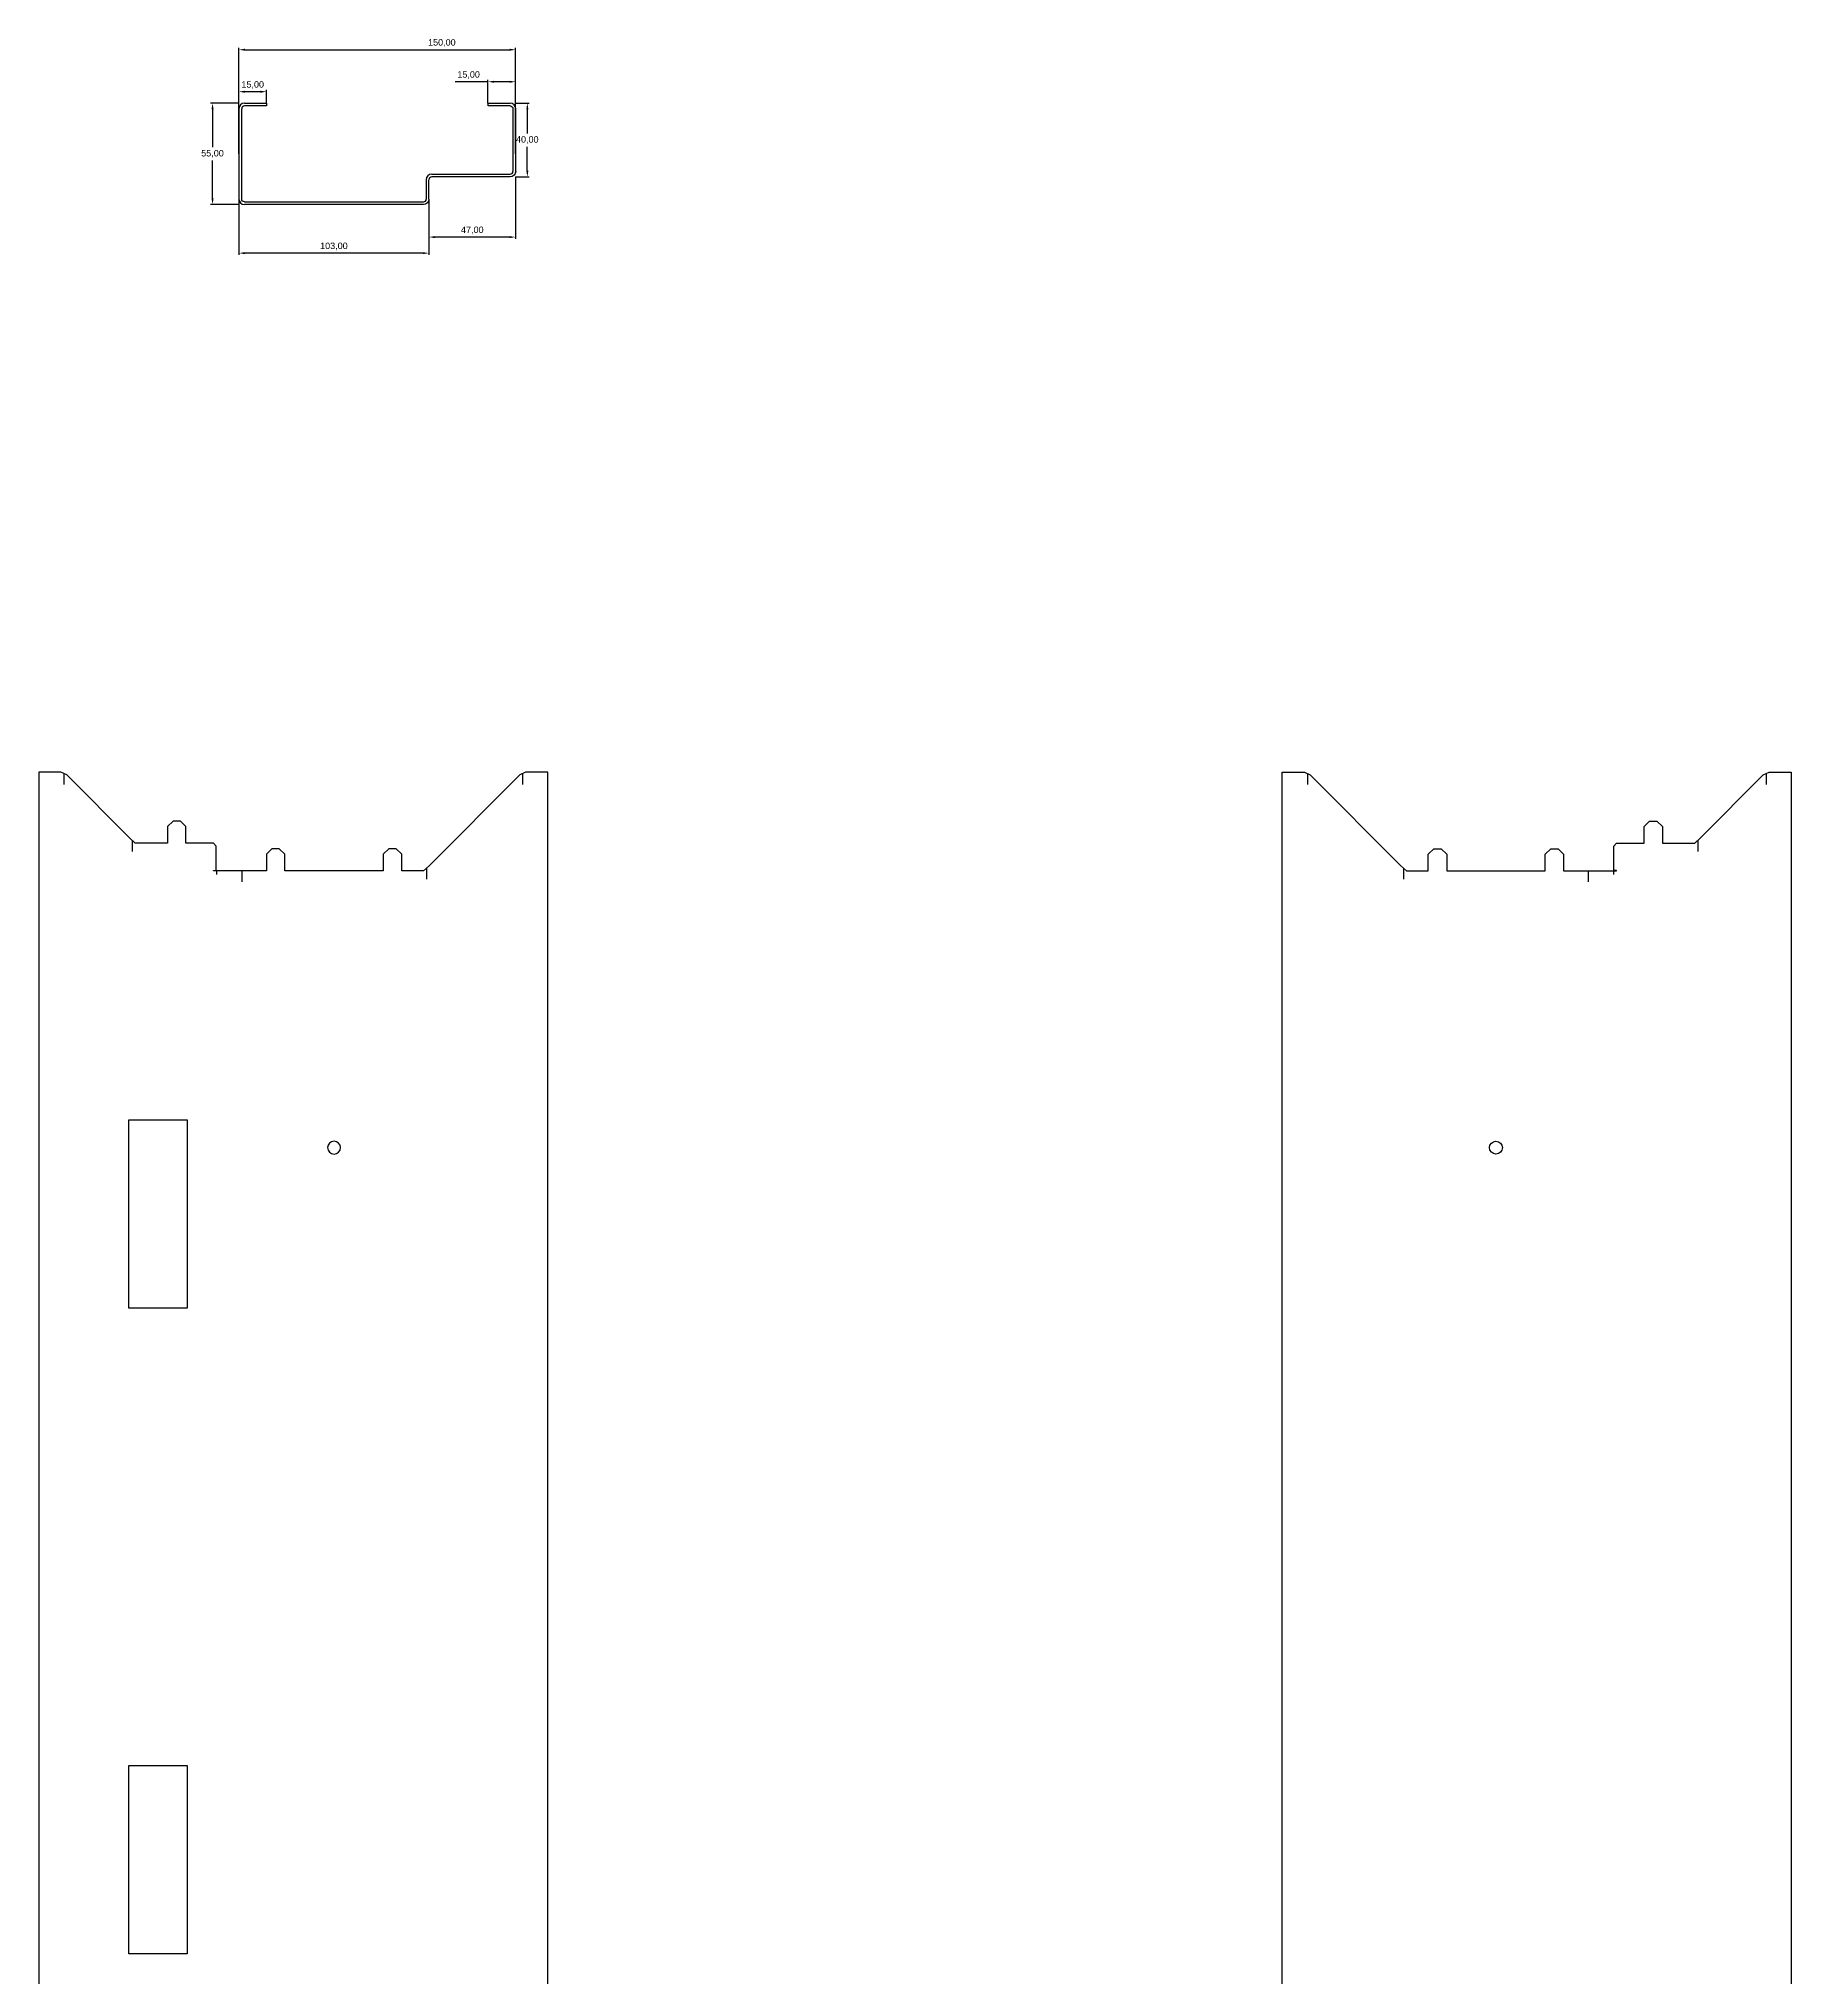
# Model space of a CAD drawing. Header units: inches. Extents: x 5815 to 7373, y 14 to 2510.
# Drawn here: x 5815 to 6764, y 1459 to 2510 of the extents above; entities that cross this region are included whole.
import ezdxf

# ---------------------------------------------------------------- set-up
doc = ezdxf.new("R2010")
doc.units = ezdxf.units.IN
doc.header["$MEASUREMENT"] = 0
doc.linetypes.add('CENTERX2', pattern=[20.32, 12.7, -2.54, 2.54, -2.54])
doc.layers.add('A-DIMS-INSD', color=7, linetype='Continuous')
doc.styles.get("Standard").update_dxf_attribs({"font": 'arial.ttf'})
doc.dimstyles.new('ISO-25', dxfattribs={"dimtxt": 2.5, "dimasz": 2.5, "dimexe": 1.25, "dimexo": 0.625, "dimtad": 1, "dimtxsty": 'Standard', "dimcen": 2.5, "dimadec": 0, "dimazin": 0, "dimtfac": 1, "dimtmove": 0, "dimatfit": 3, "dimfxl": 1, "dimarcsym": 0})

# ---------------------------------------------------------------- blocks, each defined once
blk = doc.blocks.new('*D1')
at = {"layer": 'A-DIMS-INSD', "color": 0, "lineweight": -2, "transparency": 16777216}
for p, q in [((5923, 2475.3), (5907.7, 2475.3)), ((5908.7, 2472), (5908.7, 2451.4)), ((5908.7, 2423.6), (5908.7, 2444.1)), ((5923, 2420.3), (5907.7, 2420.3))]:
    blk.add_line(p, q, dxfattribs=at)
at = {"layer": 'A-DIMS-INSD', "color": 0, "transparency": 16777216}
for points in [[(5908.2, 2472), (5909.3, 2472), (5908.7, 2475.3)], [(5908.2, 2423.6), (5909.3, 2423.6), (5908.7, 2420.3)]]:
    blk.add_solid(points, dxfattribs=at)
at = {"layer": 'Defpoints', "color": 0, "transparency": 16777216}
for p in [(5923, 2475.3), (5908.7, 2420.3), (5923, 2420.3)]:
    blk.add_point(p, dxfattribs=at)
at = {"layer": 'A-DIMS-INSD', "color": 0, "transparency": 16777216, "insert": (5908.7, 2447.8), "char_height": 3.5, "attachment_point": 5}
blk.add_mtext('55,00', dxfattribs=at)
blk = doc.blocks.new('*D2')
at = {"layer": 'A-DIMS-INSD', "color": 0, "lineweight": -2, "transparency": 16777216}
for p, q in [((6073, 2435.3), (6073, 2401.7)), ((6026, 2423.3), (6026, 2401.7)), ((6069.7, 2402.7), (6029.3, 2402.7))]:
    blk.add_line(p, q, dxfattribs=at)
at = {"layer": 'A-DIMS-INSD', "color": 0, "transparency": 16777216}
for points in [[(6029.3, 2403.2), (6029.3, 2402.1), (6026, 2402.7)], [(6069.7, 2403.2), (6069.7, 2402.1), (6073, 2402.7)]]:
    blk.add_solid(points, dxfattribs=at)
at = {"layer": 'Defpoints', "color": 0, "transparency": 16777216}
for p in [(6073, 2435.3), (6026, 2423.3), (6026, 2402.7)]:
    blk.add_point(p, dxfattribs=at)
at = {"layer": 'A-DIMS-INSD', "color": 0, "transparency": 16777216, "insert": (6049.5, 2406.3), "char_height": 3.5, "attachment_point": 5}
blk.add_mtext('47,00', dxfattribs=at)
blk = doc.blocks.new('*D3')
at = {"layer": 'A-DIMS-INSD', "color": 0, "lineweight": -2, "transparency": 16777216}
for p, q in [((5923, 2423.3), (5923, 2393)), ((6026, 2423.3), (6026, 2393)), ((6022.7, 2394), (5926.3, 2394))]:
    blk.add_line(p, q, dxfattribs=at)
at = {"layer": 'A-DIMS-INSD', "color": 0, "transparency": 16777216}
for points in [[(5926.3, 2394.5), (5926.3, 2393.4), (5923, 2394)], [(6022.7, 2394.5), (6022.7, 2393.4), (6026, 2394)]]:
    blk.add_solid(points, dxfattribs=at)
at = {"layer": 'Defpoints', "color": 0, "transparency": 16777216}
for p in [(5923, 2423.3), (6026, 2423.3), (5923, 2394)]:
    blk.add_point(p, dxfattribs=at)
at = {"layer": 'A-DIMS-INSD', "color": 0, "transparency": 16777216, "insert": (5974.5, 2397.6), "char_height": 3.5, "attachment_point": 5}
blk.add_mtext('103,00', dxfattribs=at)
blk = doc.blocks.new('*D4')
at = {"color": 0, "lineweight": -2, "transparency": 16777216}
for p, q in [((6058, 2486.9), (6040.2, 2486.9)), ((6058, 2475.3), (6058, 2487.9)), ((6069.7, 2486.9), (6061.3, 2486.9)), ((6073, 2475.3), (6073, 2487.9))]:
    blk.add_line(p, q, dxfattribs=at)
at = {"color": 0, "transparency": 16777216}
for points in [[(6061.3, 2487.4), (6061.3, 2486.3), (6058, 2486.9)], [(6069.7, 2487.4), (6069.7, 2486.3), (6073, 2486.9)]]:
    blk.add_solid(points, dxfattribs=at)
at = {"layer": 'Defpoints', "color": 0, "transparency": 16777216}
for p in [(6058, 2486.9), (6058, 2475.3), (6073, 2475.3)]:
    blk.add_point(p, dxfattribs=at)
at = {"color": 0, "transparency": 16777216, "insert": (6047.5, 2490.5), "char_height": 3.5, "attachment_point": 5}
blk.add_mtext('15,00', dxfattribs=at)
blk = doc.blocks.new('*D5')
at = {"color": 0, "lineweight": -2, "transparency": 16777216}
for p, q in [((5923, 2472.3), (5923, 2482.5)), ((5926.3, 2481.5), (5934.7, 2481.5)), ((5938, 2475.3), (5938, 2482.5))]:
    blk.add_line(p, q, dxfattribs=at)
at = {"color": 0, "transparency": 16777216}
for points in [[(5926.3, 2482), (5926.3, 2480.9), (5923, 2481.5)], [(5934.7, 2482), (5934.7, 2480.9), (5938, 2481.5)]]:
    blk.add_solid(points, dxfattribs=at)
at = {"layer": 'Defpoints', "color": 0, "transparency": 16777216}
for p in [(5938, 2481.5), (5923, 2472.3), (5938, 2475.3)]:
    blk.add_point(p, dxfattribs=at)
at = {"color": 0, "transparency": 16777216, "insert": (5930.5, 2485.1), "char_height": 3.5, "attachment_point": 5}
blk.add_mtext('15,00', dxfattribs=at)
blk = doc.blocks.new('*D6')
at = {"color": 0, "lineweight": -2, "transparency": 16777216}
for p, q in [((6073, 2475.3), (6080.3, 2475.3)), ((6079.3, 2472), (6079.3, 2458.9)), ((6079.3, 2438.6), (6079.3, 2451.6)), ((6073, 2435.3), (6080.3, 2435.3))]:
    blk.add_line(p, q, dxfattribs=at)
at = {"color": 0, "transparency": 16777216}
for points in [[(6078.8, 2472), (6079.9, 2472), (6079.3, 2475.3)], [(6078.8, 2438.6), (6079.9, 2438.6), (6079.3, 2435.3)]]:
    blk.add_solid(points, dxfattribs=at)
at = {"layer": 'Defpoints', "color": 0, "transparency": 16777216}
for p in [(6073, 2475.3), (6073, 2435.3), (6079.3, 2435.3)]:
    blk.add_point(p, dxfattribs=at)
at = {"color": 0, "transparency": 16777216, "insert": (6079.3, 2455.3), "char_height": 3.5, "attachment_point": 5}
blk.add_mtext('40,00', dxfattribs=at)
blk = doc.blocks.new('*D44')
at = {"color": 0, "lineweight": -2, "transparency": 16777216}
for p, q in [((5923, 2447.8), (5923, 2505.2)), ((5926.3, 2504.2), (6069.7, 2504.2)), ((6073, 2447.8), (6073, 2505.2))]:
    blk.add_line(p, q, dxfattribs=at)
at = {"color": 0, "transparency": 16777216}
for points in [[(5926.3, 2504.8), (5926.3, 2503.7), (5923, 2504.2)], [(6069.7, 2504.8), (6069.7, 2503.7), (6073, 2504.2)]]:
    blk.add_solid(points, dxfattribs=at)
at = {"layer": 'Defpoints', "color": 0, "transparency": 16777216}
for p in [(6073, 2504.2), (5923, 2447.8), (6073, 2447.8)]:
    blk.add_point(p, dxfattribs=at)
at = {"color": 0, "transparency": 16777216, "insert": (6033, 2507.9), "char_height": 3.5, "attachment_point": 5}
blk.add_mtext('150,00', dxfattribs=at)
blk = doc.blocks.new('*U61')
at = {"color": 0}
blk.add_circle((0, 0), 3.5, dxfattribs=at)
blk = doc.blocks.new('*U62')
at = {"color": 0, "linetype": 'ByBlock', "lineweight": -2, "transparency": 16777216, "rotation": 90}
for p in [(5974.6, 1909.1), (5974.6, 1327.4), (5974.6, 745.8), (5974.6, 164.1)]:
    blk.add_blockref('*U61', p, dxfattribs=at)
blk = doc.blocks.new('*U64')
at = {"color": 0}
blk.add_circle((0, 0), 3.5, dxfattribs=at)
blk = doc.blocks.new('*U66')
at = {"color": 0, "linetype": 'ByBlock', "lineweight": -2, "transparency": 16777216, "rotation": 90}
for p in [(5974.6, 1909.1), (5974.6, 1327.4), (5974.6, 745.8), (5974.6, 164.1)]:
    blk.add_blockref('*U64', p, dxfattribs=at)

msp = doc.modelspace()

# ---------------------------------------------------------------- linework, layer by layer
at = {"linetype": 'Continuous', "lineweight": 25}
for p, q in [((5923.027, 2472.271), (5923.027, 2423.271)), ((5926.027, 2475.271), (5938.027, 2475.271)), ((5938.027, 2473.771), (5926.027, 2473.771)), ((5938.027, 2475.271), (5938.027, 2473.771)), ((6058.027, 2473.771), (6058.027, 2475.271)), ((6058.027, 2475.271), (6070.027, 2475.271)), ((6070.027, 2473.771), (6058.027, 2473.771)), ((6073.027, 2438.271), (6073.027, 2472.271)), ((6026.027, 2423.271), (6026.027, 2433.771)), ((6027.527, 2436.771), (6070.027, 2436.771)), ((5926.027, 2421.771), (6023.027, 2421.771))]:
    msp.add_line(p, q, dxfattribs=at)
at = {"linetype": 'CENTERX2'}
for p, q in [((5828.126, 2111.85), (5828.126, 2105.85)), ((6076.794, 2111.85), (6076.794, 2105.85)), ((6502.034, 2111.85), (6502.034, 2105.85)), ((6750.702, 2111.85), (6750.702, 2105.85)), ((5865.259, 2075.6), (5865.259, 2069.6)), ((6713.569, 2075.6), (6713.569, 2069.6)), ((6024.661, 2060.6), (6024.661, 2054.6)), ((6554.167, 2060.6), (6554.167, 2054.6)), ((5910.893, 2059.1), (5910.893, 2057.1)), ((5924.527, 2059.1), (5924.527, 2053.1)), ((6654.301, 2059.1), (6654.301, 2053.1)), ((6667.935, 2059.1), (6667.935, 2057.1))]:
    msp.add_line(p, q, dxfattribs=at)
at = {"linetype": 'Continuous', "lineweight": 25}
for points in [[(5926.027, 2421.771, -0.41421356), (5924.527, 2423.271), (5924.527, 2472.271)], [(6070.027, 2473.771, -0.41421356), (6071.527, 2472.271), (6071.527, 2438.271)], [(6073.027, 2438.271, -0.41421356), (6070.027, 2435.271), (6027.527, 2435.271)], [(6027.527, 2436.771, 0.41421356), (6024.527, 2433.771), (6024.527, 2423.271)], [(6026.027, 2423.271, -0.41421356), (6023.027, 2420.271), (5926.027, 2420.271)]]:
    msp.add_lwpolyline(points, format="xyb", dxfattribs=at)
for points in [[(6090.361, 14.1), (6090.361, 2112.6), (6078.361, 2112.6), (6075.228, 2111.1), (6026.228, 2062.1), (6023.094, 2059.1), (6011.283, 2059.1), (6011.283, 2068.1), (6008.283, 2071.1), (6004.283, 2071.1), (6001.283, 2068.1), (6001.283, 2059.1), (5947.905, 2059.1), (5947.905, 2068.1), (5944.905, 2071.1), (5940.905, 2071.1), (5937.905, 2068.1), (5937.905, 2059.1), (5909.326, 2059.1), (5909.326, 2059.3), (5910.626, 2059.3), (5910.626, 2072.6), (5909.326, 2074.1), (5894.326, 2074.1), (5894.326, 2083.1), (5891.326, 2086.1), (5887.326, 2086.1), (5884.326, 2083.1), (5884.326, 2074.1), (5866.826, 2074.1), (5863.693, 2077.1), (5829.693, 2111.1), (5826.559, 2112.6), (5814.559, 2112.6), (5814.559, 14.1)], [(6488.467, 14.1), (6488.467, 2112.6), (6500.467, 2112.6), (6503.601, 2111.1), (6552.601, 2062.1), (6555.734, 2059.1), (6567.545, 2059.1), (6567.545, 2068.1), (6570.545, 2071.1), (6574.545, 2071.1), (6577.545, 2068.1), (6577.545, 2059.1), (6630.923, 2059.1), (6630.923, 2068.1), (6633.923, 2071.1), (6637.923, 2071.1), (6640.923, 2068.1), (6640.923, 2059.1), (6669.502, 2059.1), (6669.502, 2059.3), (6668.202, 2059.3), (6668.202, 2072.6), (6669.502, 2074.1), (6684.502, 2074.1), (6684.502, 2083.1), (6687.502, 2086.1), (6691.502, 2086.1), (6694.502, 2083.1), (6694.502, 2074.1), (6712.002, 2074.1), (6715.136, 2077.1), (6749.136, 2111.1), (6752.269, 2112.6), (6764.269, 2112.6), (6764.269, 14.1)]]:
    msp.add_lwpolyline(points, dxfattribs=at)
for points in [[(5863.443, 1924.1), (5894.943, 1924.1), (5894.943, 1822.1), (5863.443, 1822.1)], [(5863.443, 1574.1), (5894.943, 1574.1), (5894.943, 1472.1), (5863.443, 1472.1)]]:
    msp.add_lwpolyline(points, close=True)
for centre, radius, start, end in [((5926.027, 2472.271), 3, 90, 180), ((5926.027, 2472.271), 1.5, 90, 180), ((6070.027, 2472.271), 3, 0, 90), ((6070.027, 2438.271), 1.5, 270, 0), ((6027.527, 2433.771), 1.5, 90, 180), ((5926.027, 2423.271), 3, 180, 270), ((6023.027, 2423.271), 1.5, 270, 0)]:
    msp.add_arc(centre, radius, start, end, dxfattribs=at)

# ---------------------------------------------------------------- block references
at = {"xscale": -1}
msp.add_blockref('*U62', (11949.188, 0), dxfattribs=at)
msp.add_blockref('*U66', (629.641, 0))

# ---------------------------------------------------------------- dimensions: what is measured, and where the dimension line sits
for base, p1, p2, picture, middle in [((6073.027, 2504.246), (5923.027, 2447.771), (6073.027, 2447.771), '*D44', (6033.027, 2504.246)), ((5938.027, 2481.493), (5923.027, 2472.271), (5938.027, 2475.271), '*D5', (5930.527, 2481.493))]:
    dim = msp.add_linear_dim(base=base, p1=p1, p2=p2, dimstyle='ISO-25', override={"dimtxt": 3.5, "dimasz": 3.302, "dimexe": 1, "dimexo": 0, "dimgap": 1.524, "dimtih": 1, "dimtoh": 1, "dimzin": 1, "dimadec": 2, "dimtzin": 1})
    dim.commit()
    dim.dimension.update_dxf_attribs({"geometry": picture, "text_midpoint": middle, "dimtype": 160})
dim = msp.add_linear_dim(base=(6058.027, 2486.889), p1=(6073.027, 2475.271), p2=(6058.027, 2475.271), angle=180, dimstyle='ISO-25', override={"dimtxt": 3.5, "dimasz": 3.302, "dimexe": 1, "dimexo": 0, "dimgap": 1.524, "dimtih": 1, "dimtoh": 1, "dimzin": 1, "dimadec": 2, "dimtzin": 1})
dim.commit()
dim.dimension.update_dxf_attribs({"geometry": '*D4', "text_midpoint": (6047.466, 2486.889), "dimtype": 160})
dim = msp.add_linear_dim(base=(6079.317, 2435.271), p1=(6073.027, 2475.271), p2=(6073.027, 2435.271), angle=270, dimstyle='ISO-25', override={"dimtxt": 3.5, "dimasz": 3.302, "dimexe": 1, "dimexo": 0, "dimgap": 1.524, "dimtih": 1, "dimtoh": 1, "dimzin": 1, "dimadec": 2, "dimtzin": 1})
dim.commit()
dim.dimension.update_dxf_attribs({"geometry": '*D6', "text_midpoint": (6079.317, 2455.271)})
at = {"layer": 'A-DIMS-INSD'}
for base, p1, p2, angle, picture, middle in [((5908.748, 2420.271), (5923.027, 2475.271), (5923.027, 2420.271), 90, '*D1', (5908.748, 2447.771)), ((6026.027, 2402.69), (6073.027, 2435.271), (6026.027, 2423.271), 180, '*D2', (6049.527, 2406.317)), ((5923.027, 2393.967), (6026.027, 2423.271), (5923.027, 2423.271), 180, '*D3', (5974.527, 2397.595))]:
    dim = msp.add_linear_dim(base=base, p1=p1, p2=p2, angle=angle, dimstyle='ISO-25', override={"dimtxt": 3.5, "dimasz": 3.302, "dimexe": 1, "dimexo": 0, "dimgap": 1.524, "dimtih": 1, "dimtoh": 1, "dimzin": 1, "dimadec": 2, "dimtzin": 1}, dxfattribs=at)
    dim.commit()
    dim.dimension.update_dxf_attribs({"geometry": picture, "text_midpoint": middle})

doc.saveas('drawing.dxf')
